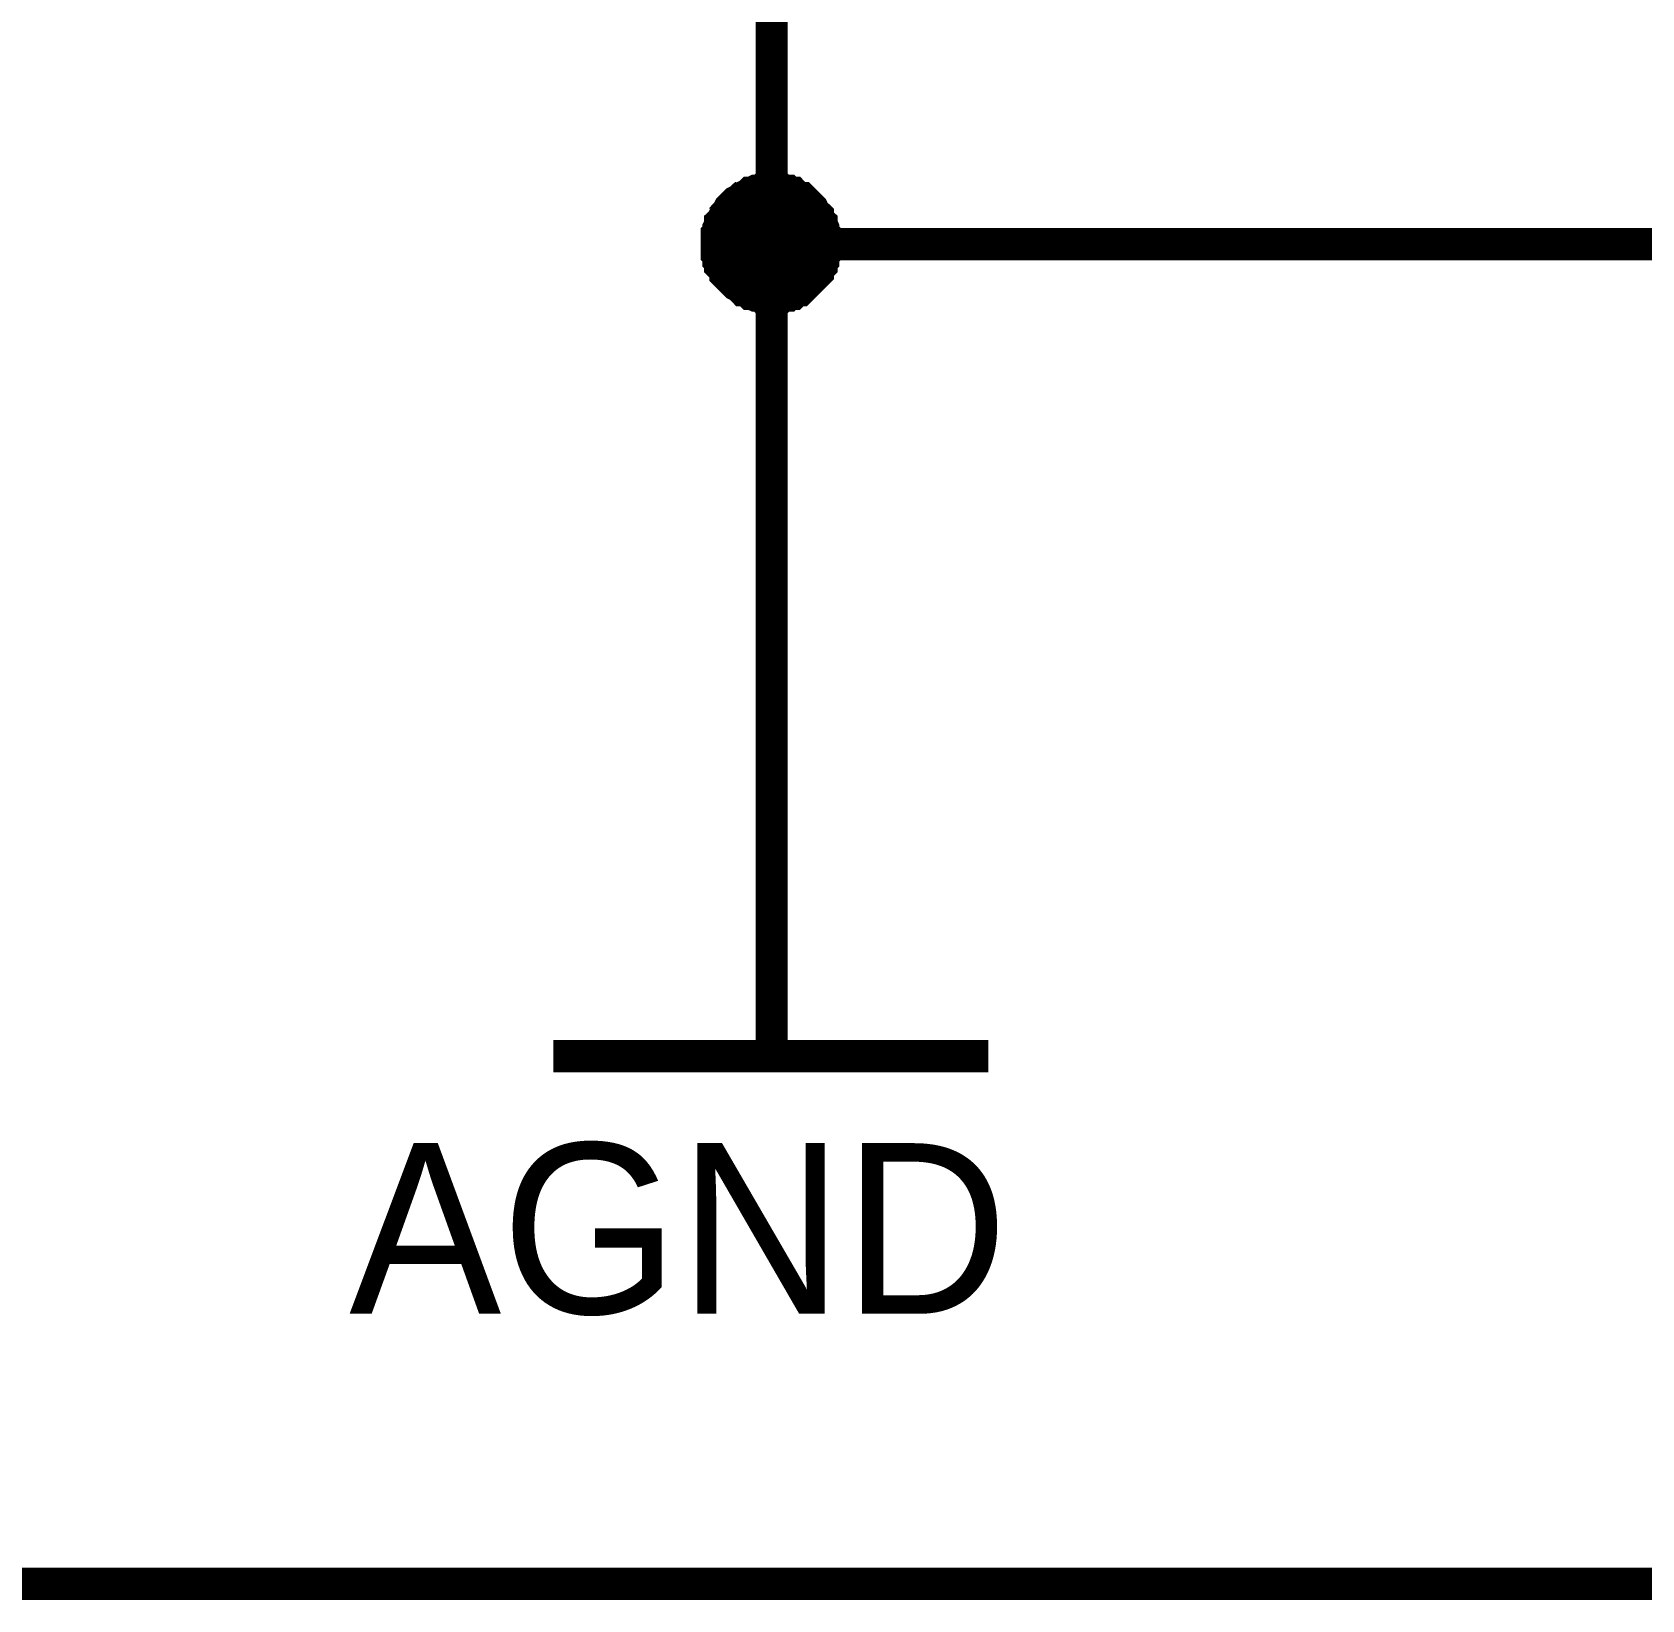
# Model space of a CAD drawing. Header units: millimetres. Extents: x 0 to 420, y 0 to 297.
# Drawn here: x 288.08 to 303.08, y 214.85 to 229.46 of the extents above; entities that cross this region are included whole.
import ezdxf

# ---------------------------------------------------------------- set-up
doc = ezdxf.new("R2010")
doc.units = ezdxf.units.MM
doc.layers.add('Sheet', color=255, linetype='Continuous')

msp = doc.modelspace()

# ---------------------------------------------------------------- linework, layer by layer
at = {"layer": 'Sheet'}
for points, const_width in [([(294.973, 229.986), (294.973, 227.486), (314.95, 227.486), (314.95, 231.245)], 0.3), ([(294.46, 227.486), (294.46, 227.519), (294.46, 227.536), (294.46, 227.569), (294.477, 227.585), (294.477, 227.618), (294.477, 227.635), (294.493, 227.668), (294.493, 227.685), (294.51, 227.701), (294.526, 227.734), (294.543, 227.751), (294.543, 227.767), (294.559, 227.784), (294.576, 227.817), (294.593, 227.834), (294.609, 227.85), (294.626, 227.867), (294.642, 227.883), (294.675, 227.9), (294.692, 227.916), (294.708, 227.916), (294.725, 227.933), (294.758, 227.949), (294.775, 227.966), (294.791, 227.966), (294.824, 227.983), (294.841, 227.983), (294.874, 227.983), (294.89, 227.999), (294.924, 227.999), (294.94, 227.999), (294.973, 227.999)], 0.3), ([(294.46, 227.486), (294.46, 227.519), (294.46, 227.536), (294.46, 227.569), (294.477, 227.585), (294.477, 227.618), (294.477, 227.635), (294.493, 227.668), (294.493, 227.685), (294.51, 227.701), (294.526, 227.734), (294.543, 227.751), (294.543, 227.767), (294.559, 227.784), (294.576, 227.817), (294.593, 227.834), (294.609, 227.85), (294.626, 227.867), (294.642, 227.883), (294.675, 227.9), (294.692, 227.916), (294.708, 227.916), (294.725, 227.933), (294.758, 227.949), (294.775, 227.966), (294.791, 227.966), (294.824, 227.983), (294.841, 227.983), (294.874, 227.983), (294.89, 227.999), (294.924, 227.999), (294.94, 227.999), (294.973, 227.999)], 0.3), ([(294.46, 227.486), (294.46, 227.519), (294.46, 227.536), (294.46, 227.569), (294.477, 227.585), (294.477, 227.618), (294.477, 227.635), (294.493, 227.668), (294.493, 227.685), (294.51, 227.701), (294.526, 227.734), (294.543, 227.751), (294.543, 227.767), (294.559, 227.784), (294.576, 227.817), (294.593, 227.834), (294.609, 227.85), (294.626, 227.867), (294.642, 227.883), (294.675, 227.9), (294.692, 227.916), (294.708, 227.916), (294.725, 227.933), (294.758, 227.949), (294.775, 227.966), (294.791, 227.966), (294.824, 227.983), (294.841, 227.983), (294.874, 227.983), (294.89, 227.999), (294.924, 227.999), (294.94, 227.999), (294.973, 227.999)], 0.3), ([(294.46, 227.486), (294.46, 227.519), (294.46, 227.536), (294.46, 227.569), (294.477, 227.585), (294.477, 227.618), (294.477, 227.635), (294.493, 227.668), (294.493, 227.685), (294.51, 227.701), (294.526, 227.734), (294.543, 227.751), (294.543, 227.767), (294.559, 227.784), (294.576, 227.817), (294.593, 227.834), (294.609, 227.85), (294.626, 227.867), (294.642, 227.883), (294.675, 227.9), (294.692, 227.916), (294.708, 227.916), (294.725, 227.933), (294.758, 227.949), (294.775, 227.966), (294.791, 227.966), (294.824, 227.983), (294.841, 227.983), (294.874, 227.983), (294.89, 227.999), (294.924, 227.999), (294.94, 227.999), (294.973, 227.999)], 0.3), ([(294.973, 227.999), (294.973, 227.999)], 0.3), ([(294.973, 227.999), (295.006, 227.999), (295.023, 227.999), (295.056, 227.999), (295.073, 227.983), (295.106, 227.983), (295.122, 227.983), (295.139, 227.966), (295.172, 227.966), (295.188, 227.949), (295.205, 227.933), (295.238, 227.916), (295.255, 227.916), (295.271, 227.9), (295.288, 227.883), (295.304, 227.867), (295.321, 227.85), (295.337, 227.834), (295.354, 227.817), (295.37, 227.784), (295.387, 227.767), (295.404, 227.751), (295.404, 227.734), (295.42, 227.701), (295.437, 227.685), (295.437, 227.668), (295.453, 227.635), (295.453, 227.618), (295.453, 227.585), (295.47, 227.569), (295.47, 227.536), (295.47, 227.519), (295.47, 227.486)], 0.3), ([(294.973, 227.999), (294.973, 227.999)], 0.3), ([(294.973, 227.999), (295.006, 227.999), (295.023, 227.999), (295.056, 227.999), (295.073, 227.983), (295.106, 227.983), (295.122, 227.983), (295.139, 227.966), (295.172, 227.966), (295.188, 227.949), (295.205, 227.933), (295.238, 227.916), (295.255, 227.916), (295.271, 227.9), (295.288, 227.883), (295.304, 227.867), (295.321, 227.85), (295.337, 227.834), (295.354, 227.817), (295.37, 227.784), (295.387, 227.767), (295.404, 227.751), (295.404, 227.734), (295.42, 227.701), (295.437, 227.685), (295.437, 227.668), (295.453, 227.635), (295.453, 227.618), (295.453, 227.585), (295.47, 227.569), (295.47, 227.536), (295.47, 227.519), (295.47, 227.486)], 0.3), ([(294.973, 227.999), (294.973, 227.999)], 0.3), ([(294.973, 227.999), (295.006, 227.999), (295.023, 227.999), (295.056, 227.999), (295.073, 227.983), (295.106, 227.983), (295.122, 227.983), (295.139, 227.966), (295.172, 227.966), (295.188, 227.949), (295.205, 227.933), (295.238, 227.916), (295.255, 227.916), (295.271, 227.9), (295.288, 227.883), (295.304, 227.867), (295.321, 227.85), (295.337, 227.834), (295.354, 227.817), (295.37, 227.784), (295.387, 227.767), (295.404, 227.751), (295.404, 227.734), (295.42, 227.701), (295.437, 227.685), (295.437, 227.668), (295.453, 227.635), (295.453, 227.618), (295.453, 227.585), (295.47, 227.569), (295.47, 227.536), (295.47, 227.519), (295.47, 227.486)], 0.3), ([(294.973, 227.999), (294.973, 227.999)], 0.3), ([(294.973, 227.999), (295.006, 227.999), (295.023, 227.999), (295.056, 227.999), (295.073, 227.983), (295.106, 227.983), (295.122, 227.983), (295.139, 227.966), (295.172, 227.966), (295.188, 227.949), (295.205, 227.933), (295.238, 227.916), (295.255, 227.916), (295.271, 227.9), (295.288, 227.883), (295.304, 227.867), (295.321, 227.85), (295.337, 227.834), (295.354, 227.817), (295.37, 227.784), (295.387, 227.767), (295.404, 227.751), (295.404, 227.734), (295.42, 227.701), (295.437, 227.685), (295.437, 227.668), (295.453, 227.635), (295.453, 227.618), (295.453, 227.585), (295.47, 227.569), (295.47, 227.536), (295.47, 227.519), (295.47, 227.486)], 0.3), ([(294.46, 227.486), (294.46, 227.519), (294.46, 227.536), (294.46, 227.569), (294.477, 227.585), (294.477, 227.618), (294.477, 227.635), (294.493, 227.668), (294.493, 227.685), (294.51, 227.701), (294.526, 227.734), (294.543, 227.751), (294.543, 227.767), (294.559, 227.784), (294.576, 227.817), (294.593, 227.834), (294.609, 227.85), (294.626, 227.867), (294.642, 227.883), (294.675, 227.9), (294.692, 227.916), (294.708, 227.916), (294.725, 227.933), (294.758, 227.949), (294.775, 227.966), (294.791, 227.966), (294.824, 227.983), (294.841, 227.983), (294.874, 227.983), (294.89, 227.999), (294.924, 227.999), (294.94, 227.999), (294.973, 227.999)], 0.0991), ([(294.46, 227.486), (294.46, 227.519), (294.46, 227.536), (294.46, 227.569), (294.477, 227.585), (294.477, 227.618), (294.477, 227.635), (294.493, 227.668), (294.493, 227.685), (294.51, 227.701), (294.526, 227.734), (294.543, 227.751), (294.543, 227.767), (294.559, 227.784), (294.576, 227.817), (294.593, 227.834), (294.609, 227.85), (294.626, 227.867), (294.642, 227.883), (294.675, 227.9), (294.692, 227.916), (294.708, 227.916), (294.725, 227.933), (294.758, 227.949), (294.775, 227.966), (294.791, 227.966), (294.824, 227.983), (294.841, 227.983), (294.874, 227.983), (294.89, 227.999), (294.924, 227.999), (294.94, 227.999), (294.973, 227.999)], 0.0991), ([(294.46, 227.486), (294.46, 227.519), (294.46, 227.536), (294.46, 227.569), (294.477, 227.585), (294.477, 227.618), (294.477, 227.635), (294.493, 227.668), (294.493, 227.685), (294.51, 227.701), (294.526, 227.734), (294.543, 227.751), (294.543, 227.767), (294.559, 227.784), (294.576, 227.817), (294.593, 227.834), (294.609, 227.85), (294.626, 227.867), (294.642, 227.883), (294.675, 227.9), (294.692, 227.916), (294.708, 227.916), (294.725, 227.933), (294.758, 227.949), (294.775, 227.966), (294.791, 227.966), (294.824, 227.983), (294.841, 227.983), (294.874, 227.983), (294.89, 227.999), (294.924, 227.999), (294.94, 227.999), (294.973, 227.999)], 0.0991), ([(294.46, 227.486), (294.46, 227.519), (294.46, 227.536), (294.46, 227.569), (294.477, 227.585), (294.477, 227.618), (294.477, 227.635), (294.493, 227.668), (294.493, 227.685), (294.51, 227.701), (294.526, 227.734), (294.543, 227.751), (294.543, 227.767), (294.559, 227.784), (294.576, 227.817), (294.593, 227.834), (294.609, 227.85), (294.626, 227.867), (294.642, 227.883), (294.675, 227.9), (294.692, 227.916), (294.708, 227.916), (294.725, 227.933), (294.758, 227.949), (294.775, 227.966), (294.791, 227.966), (294.824, 227.983), (294.841, 227.983), (294.874, 227.983), (294.89, 227.999), (294.924, 227.999), (294.94, 227.999), (294.973, 227.999)], 0.0991), ([(294.973, 227.999), (294.973, 227.999)], 0.0991), ([(294.973, 227.999), (295.006, 227.999), (295.023, 227.999), (295.056, 227.999), (295.073, 227.983), (295.106, 227.983), (295.122, 227.983), (295.139, 227.966), (295.172, 227.966), (295.188, 227.949), (295.205, 227.933), (295.238, 227.916), (295.255, 227.916), (295.271, 227.9), (295.288, 227.883), (295.304, 227.867), (295.321, 227.85), (295.337, 227.834), (295.354, 227.817), (295.37, 227.784), (295.387, 227.767), (295.404, 227.751), (295.404, 227.734), (295.42, 227.701), (295.437, 227.685), (295.437, 227.668), (295.453, 227.635), (295.453, 227.618), (295.453, 227.585), (295.47, 227.569), (295.47, 227.536), (295.47, 227.519), (295.47, 227.486)], 0.0991), ([(294.973, 227.999), (294.973, 227.999)], 0.0991), ([(294.973, 227.999), (295.006, 227.999), (295.023, 227.999), (295.056, 227.999), (295.073, 227.983), (295.106, 227.983), (295.122, 227.983), (295.139, 227.966), (295.172, 227.966), (295.188, 227.949), (295.205, 227.933), (295.238, 227.916), (295.255, 227.916), (295.271, 227.9), (295.288, 227.883), (295.304, 227.867), (295.321, 227.85), (295.337, 227.834), (295.354, 227.817), (295.37, 227.784), (295.387, 227.767), (295.404, 227.751), (295.404, 227.734), (295.42, 227.701), (295.437, 227.685), (295.437, 227.668), (295.453, 227.635), (295.453, 227.618), (295.453, 227.585), (295.47, 227.569), (295.47, 227.536), (295.47, 227.519), (295.47, 227.486)], 0.0991), ([(294.973, 227.999), (294.973, 227.999)], 0.0991), ([(294.973, 227.999), (295.006, 227.999), (295.023, 227.999), (295.056, 227.999), (295.073, 227.983), (295.106, 227.983), (295.122, 227.983), (295.139, 227.966), (295.172, 227.966), (295.188, 227.949), (295.205, 227.933), (295.238, 227.916), (295.255, 227.916), (295.271, 227.9), (295.288, 227.883), (295.304, 227.867), (295.321, 227.85), (295.337, 227.834), (295.354, 227.817), (295.37, 227.784), (295.387, 227.767), (295.404, 227.751), (295.404, 227.734), (295.42, 227.701), (295.437, 227.685), (295.437, 227.668), (295.453, 227.635), (295.453, 227.618), (295.453, 227.585), (295.47, 227.569), (295.47, 227.536), (295.47, 227.519), (295.47, 227.486)], 0.0991), ([(294.973, 227.999), (294.973, 227.999)], 0.0991), ([(294.973, 227.999), (295.006, 227.999), (295.023, 227.999), (295.056, 227.999), (295.073, 227.983), (295.106, 227.983), (295.122, 227.983), (295.139, 227.966), (295.172, 227.966), (295.188, 227.949), (295.205, 227.933), (295.238, 227.916), (295.255, 227.916), (295.271, 227.9), (295.288, 227.883), (295.304, 227.867), (295.321, 227.85), (295.337, 227.834), (295.354, 227.817), (295.37, 227.784), (295.387, 227.767), (295.404, 227.751), (295.404, 227.734), (295.42, 227.701), (295.437, 227.685), (295.437, 227.668), (295.453, 227.635), (295.453, 227.618), (295.453, 227.585), (295.47, 227.569), (295.47, 227.536), (295.47, 227.519), (295.47, 227.486)], 0.0991), ([(294.973, 226.989), (294.94, 226.989), (294.924, 226.989), (294.89, 226.989), (294.874, 227.006), (294.841, 227.006), (294.824, 227.006), (294.791, 227.022), (294.775, 227.022), (294.758, 227.039), (294.725, 227.055), (294.708, 227.055), (294.692, 227.072), (294.675, 227.088), (294.642, 227.105), (294.626, 227.122), (294.609, 227.138), (294.593, 227.155), (294.576, 227.171), (294.559, 227.188), (294.543, 227.204), (294.543, 227.221), (294.526, 227.254), (294.51, 227.271), (294.493, 227.287), (294.493, 227.32), (294.477, 227.337), (294.477, 227.353), (294.477, 227.386), (294.46, 227.403), (294.46, 227.436), (294.46, 227.453), (294.46, 227.486)], 0.3), ([(294.46, 227.486), (294.46, 227.486)], 0.3), ([(294.973, 226.989), (294.94, 226.989), (294.924, 226.989), (294.89, 226.989), (294.874, 227.006), (294.841, 227.006), (294.824, 227.006), (294.791, 227.022), (294.775, 227.022), (294.758, 227.039), (294.725, 227.055), (294.708, 227.055), (294.692, 227.072), (294.675, 227.088), (294.642, 227.105), (294.626, 227.122), (294.609, 227.138), (294.593, 227.155), (294.576, 227.171), (294.559, 227.188), (294.543, 227.204), (294.543, 227.221), (294.526, 227.254), (294.51, 227.271), (294.493, 227.287), (294.493, 227.32), (294.477, 227.337), (294.477, 227.353), (294.477, 227.386), (294.46, 227.403), (294.46, 227.436), (294.46, 227.453), (294.46, 227.486)], 0.3), ([(294.46, 227.486), (294.46, 227.486)], 0.3), ([(294.973, 226.989), (294.94, 226.989), (294.924, 226.989), (294.89, 226.989), (294.874, 227.006), (294.841, 227.006), (294.824, 227.006), (294.791, 227.022), (294.775, 227.022), (294.758, 227.039), (294.725, 227.055), (294.708, 227.055), (294.692, 227.072), (294.675, 227.088), (294.642, 227.105), (294.626, 227.122), (294.609, 227.138), (294.593, 227.155), (294.576, 227.171), (294.559, 227.188), (294.543, 227.204), (294.543, 227.221), (294.526, 227.254), (294.51, 227.271), (294.493, 227.287), (294.493, 227.32), (294.477, 227.337), (294.477, 227.353), (294.477, 227.386), (294.46, 227.403), (294.46, 227.436), (294.46, 227.453), (294.46, 227.486)], 0.3), ([(294.46, 227.486), (294.46, 227.486)], 0.3), ([(294.973, 226.989), (294.94, 226.989), (294.924, 226.989), (294.89, 226.989), (294.874, 227.006), (294.841, 227.006), (294.824, 227.006), (294.791, 227.022), (294.775, 227.022), (294.758, 227.039), (294.725, 227.055), (294.708, 227.055), (294.692, 227.072), (294.675, 227.088), (294.642, 227.105), (294.626, 227.122), (294.609, 227.138), (294.593, 227.155), (294.576, 227.171), (294.559, 227.188), (294.543, 227.204), (294.543, 227.221), (294.526, 227.254), (294.51, 227.271), (294.493, 227.287), (294.493, 227.32), (294.477, 227.337), (294.477, 227.353), (294.477, 227.386), (294.46, 227.403), (294.46, 227.436), (294.46, 227.453), (294.46, 227.486)], 0.3), ([(294.46, 227.486), (294.46, 227.486)], 0.3), ([(294.973, 226.989), (294.94, 226.989), (294.924, 226.989), (294.89, 226.989), (294.874, 227.006), (294.841, 227.006), (294.824, 227.006), (294.791, 227.022), (294.775, 227.022), (294.758, 227.039), (294.725, 227.055), (294.708, 227.055), (294.692, 227.072), (294.675, 227.088), (294.642, 227.105), (294.626, 227.122), (294.609, 227.138), (294.593, 227.155), (294.576, 227.171), (294.559, 227.188), (294.543, 227.204), (294.543, 227.221), (294.526, 227.254), (294.51, 227.271), (294.493, 227.287), (294.493, 227.32), (294.477, 227.337), (294.477, 227.353), (294.477, 227.386), (294.46, 227.403), (294.46, 227.436), (294.46, 227.453), (294.46, 227.486)], 0.0991), ([(294.46, 227.486), (294.46, 227.486)], 0.0991), ([(294.973, 226.989), (294.94, 226.989), (294.924, 226.989), (294.89, 226.989), (294.874, 227.006), (294.841, 227.006), (294.824, 227.006), (294.791, 227.022), (294.775, 227.022), (294.758, 227.039), (294.725, 227.055), (294.708, 227.055), (294.692, 227.072), (294.675, 227.088), (294.642, 227.105), (294.626, 227.122), (294.609, 227.138), (294.593, 227.155), (294.576, 227.171), (294.559, 227.188), (294.543, 227.204), (294.543, 227.221), (294.526, 227.254), (294.51, 227.271), (294.493, 227.287), (294.493, 227.32), (294.477, 227.337), (294.477, 227.353), (294.477, 227.386), (294.46, 227.403), (294.46, 227.436), (294.46, 227.453), (294.46, 227.486)], 0.0991), ([(294.46, 227.486), (294.46, 227.486)], 0.0991), ([(294.973, 226.989), (294.94, 226.989), (294.924, 226.989), (294.89, 226.989), (294.874, 227.006), (294.841, 227.006), (294.824, 227.006), (294.791, 227.022), (294.775, 227.022), (294.758, 227.039), (294.725, 227.055), (294.708, 227.055), (294.692, 227.072), (294.675, 227.088), (294.642, 227.105), (294.626, 227.122), (294.609, 227.138), (294.593, 227.155), (294.576, 227.171), (294.559, 227.188), (294.543, 227.204), (294.543, 227.221), (294.526, 227.254), (294.51, 227.271), (294.493, 227.287), (294.493, 227.32), (294.477, 227.337), (294.477, 227.353), (294.477, 227.386), (294.46, 227.403), (294.46, 227.436), (294.46, 227.453), (294.46, 227.486)], 0.0991), ([(294.46, 227.486), (294.46, 227.486)], 0.0991), ([(294.973, 226.989), (294.94, 226.989), (294.924, 226.989), (294.89, 226.989), (294.874, 227.006), (294.841, 227.006), (294.824, 227.006), (294.791, 227.022), (294.775, 227.022), (294.758, 227.039), (294.725, 227.055), (294.708, 227.055), (294.692, 227.072), (294.675, 227.088), (294.642, 227.105), (294.626, 227.122), (294.609, 227.138), (294.593, 227.155), (294.576, 227.171), (294.559, 227.188), (294.543, 227.204), (294.543, 227.221), (294.526, 227.254), (294.51, 227.271), (294.493, 227.287), (294.493, 227.32), (294.477, 227.337), (294.477, 227.353), (294.477, 227.386), (294.46, 227.403), (294.46, 227.436), (294.46, 227.453), (294.46, 227.486)], 0.0991), ([(294.46, 227.486), (294.46, 227.486)], 0.0991), ([(295.47, 227.486), (295.47, 227.453), (295.47, 227.436), (295.47, 227.403), (295.453, 227.386), (295.453, 227.353), (295.453, 227.337), (295.437, 227.32), (295.437, 227.287), (295.42, 227.271), (295.404, 227.254), (295.404, 227.221), (295.387, 227.204), (295.37, 227.188), (295.354, 227.171), (295.337, 227.155), (295.321, 227.138), (295.304, 227.122), (295.288, 227.105), (295.271, 227.088), (295.255, 227.072), (295.238, 227.055), (295.205, 227.055), (295.188, 227.039), (295.172, 227.022), (295.139, 227.022), (295.122, 227.006), (295.106, 227.006), (295.073, 227.006), (295.056, 226.989), (295.023, 226.989), (295.006, 226.989), (294.973, 226.989)], 0.3), ([(294.973, 227.486), (294.973, 224.985)], 0.3), ([(295.47, 227.486), (295.47, 227.453), (295.47, 227.436), (295.47, 227.403), (295.453, 227.386), (295.453, 227.353), (295.453, 227.337), (295.437, 227.32), (295.437, 227.287), (295.42, 227.271), (295.404, 227.254), (295.404, 227.221), (295.387, 227.204), (295.37, 227.188), (295.354, 227.171), (295.337, 227.155), (295.321, 227.138), (295.304, 227.122), (295.288, 227.105), (295.271, 227.088), (295.255, 227.072), (295.238, 227.055), (295.205, 227.055), (295.188, 227.039), (295.172, 227.022), (295.139, 227.022), (295.122, 227.006), (295.106, 227.006), (295.073, 227.006), (295.056, 226.989), (295.023, 226.989), (295.006, 226.989), (294.973, 226.989)], 0.3), ([(295.47, 227.486), (295.47, 227.453), (295.47, 227.436), (295.47, 227.403), (295.453, 227.386), (295.453, 227.353), (295.453, 227.337), (295.437, 227.32), (295.437, 227.287), (295.42, 227.271), (295.404, 227.254), (295.404, 227.221), (295.387, 227.204), (295.37, 227.188), (295.354, 227.171), (295.337, 227.155), (295.321, 227.138), (295.304, 227.122), (295.288, 227.105), (295.271, 227.088), (295.255, 227.072), (295.238, 227.055), (295.205, 227.055), (295.188, 227.039), (295.172, 227.022), (295.139, 227.022), (295.122, 227.006), (295.106, 227.006), (295.073, 227.006), (295.056, 226.989), (295.023, 226.989), (295.006, 226.989), (294.973, 226.989)], 0.3), ([(295.47, 227.486), (295.47, 227.453), (295.47, 227.436), (295.47, 227.403), (295.453, 227.386), (295.453, 227.353), (295.453, 227.337), (295.437, 227.32), (295.437, 227.287), (295.42, 227.271), (295.404, 227.254), (295.404, 227.221), (295.387, 227.204), (295.37, 227.188), (295.354, 227.171), (295.337, 227.155), (295.321, 227.138), (295.304, 227.122), (295.288, 227.105), (295.271, 227.088), (295.255, 227.072), (295.238, 227.055), (295.205, 227.055), (295.188, 227.039), (295.172, 227.022), (295.139, 227.022), (295.122, 227.006), (295.106, 227.006), (295.073, 227.006), (295.056, 226.989), (295.023, 226.989), (295.006, 226.989), (294.973, 226.989)], 0.3), ([(295.47, 227.486), (295.47, 227.453), (295.47, 227.436), (295.47, 227.403), (295.453, 227.386), (295.453, 227.353), (295.453, 227.337), (295.437, 227.32), (295.437, 227.287), (295.42, 227.271), (295.404, 227.254), (295.404, 227.221), (295.387, 227.204), (295.37, 227.188), (295.354, 227.171), (295.337, 227.155), (295.321, 227.138), (295.304, 227.122), (295.288, 227.105), (295.271, 227.088), (295.255, 227.072), (295.238, 227.055), (295.205, 227.055), (295.188, 227.039), (295.172, 227.022), (295.139, 227.022), (295.122, 227.006), (295.106, 227.006), (295.073, 227.006), (295.056, 226.989), (295.023, 226.989), (295.006, 226.989), (294.973, 226.989)], 0.0991), ([(295.47, 227.486), (295.47, 227.453), (295.47, 227.436), (295.47, 227.403), (295.453, 227.386), (295.453, 227.353), (295.453, 227.337), (295.437, 227.32), (295.437, 227.287), (295.42, 227.271), (295.404, 227.254), (295.404, 227.221), (295.387, 227.204), (295.37, 227.188), (295.354, 227.171), (295.337, 227.155), (295.321, 227.138), (295.304, 227.122), (295.288, 227.105), (295.271, 227.088), (295.255, 227.072), (295.238, 227.055), (295.205, 227.055), (295.188, 227.039), (295.172, 227.022), (295.139, 227.022), (295.122, 227.006), (295.106, 227.006), (295.073, 227.006), (295.056, 226.989), (295.023, 226.989), (295.006, 226.989), (294.973, 226.989)], 0.0991), ([(295.47, 227.486), (295.47, 227.453), (295.47, 227.436), (295.47, 227.403), (295.453, 227.386), (295.453, 227.353), (295.453, 227.337), (295.437, 227.32), (295.437, 227.287), (295.42, 227.271), (295.404, 227.254), (295.404, 227.221), (295.387, 227.204), (295.37, 227.188), (295.354, 227.171), (295.337, 227.155), (295.321, 227.138), (295.304, 227.122), (295.288, 227.105), (295.271, 227.088), (295.255, 227.072), (295.238, 227.055), (295.205, 227.055), (295.188, 227.039), (295.172, 227.022), (295.139, 227.022), (295.122, 227.006), (295.106, 227.006), (295.073, 227.006), (295.056, 226.989), (295.023, 226.989), (295.006, 226.989), (294.973, 226.989)], 0.0991), ([(295.47, 227.486), (295.47, 227.453), (295.47, 227.436), (295.47, 227.403), (295.453, 227.386), (295.453, 227.353), (295.453, 227.337), (295.437, 227.32), (295.437, 227.287), (295.42, 227.271), (295.404, 227.254), (295.404, 227.221), (295.387, 227.204), (295.37, 227.188), (295.354, 227.171), (295.337, 227.155), (295.321, 227.138), (295.304, 227.122), (295.288, 227.105), (295.271, 227.088), (295.255, 227.072), (295.238, 227.055), (295.205, 227.055), (295.188, 227.039), (295.172, 227.022), (295.139, 227.022), (295.122, 227.006), (295.106, 227.006), (295.073, 227.006), (295.056, 226.989), (295.023, 226.989), (295.006, 226.989), (294.973, 226.989)], 0.0991), ([(295.47, 227.486), (295.47, 227.486), (295.47, 227.486), (295.47, 227.486), (295.47, 227.486), (295.47, 227.486), (295.47, 227.486), (295.47, 227.486), (295.47, 227.486), (295.47, 227.486), (295.47, 227.486), (295.47, 227.486), (295.47, 227.486), (295.47, 227.486), (295.47, 227.486), (295.47, 227.486), (295.47, 227.486), (295.47, 227.486), (295.47, 227.486), (295.47, 227.486), (295.47, 227.486), (295.47, 227.486), (295.47, 227.486), (295.47, 227.486), (295.47, 227.486), (295.47, 227.486), (295.47, 227.486), (295.47, 227.486), (295.47, 227.486), (295.47, 227.486), (295.47, 227.486), (295.47, 227.486), (295.47, 227.486)], 0.3), ([(295.47, 227.486), (295.47, 227.486)], 0.3), ([(295.47, 227.486), (295.47, 227.486), (295.47, 227.486), (295.47, 227.486), (295.47, 227.486), (295.47, 227.486), (295.47, 227.486), (295.47, 227.486), (295.47, 227.486), (295.47, 227.486), (295.47, 227.486), (295.47, 227.486), (295.47, 227.486), (295.47, 227.486), (295.47, 227.486), (295.47, 227.486), (295.47, 227.486), (295.47, 227.486), (295.47, 227.486), (295.47, 227.486), (295.47, 227.486), (295.47, 227.486), (295.47, 227.486), (295.47, 227.486), (295.47, 227.486), (295.47, 227.486), (295.47, 227.486), (295.47, 227.486), (295.47, 227.486), (295.47, 227.486), (295.47, 227.486), (295.47, 227.486), (295.47, 227.486)], 0.3), ([(295.47, 227.486), (295.47, 227.486)], 0.3), ([(295.47, 227.486), (295.47, 227.486), (295.47, 227.486), (295.47, 227.486), (295.47, 227.486), (295.47, 227.486), (295.47, 227.486), (295.47, 227.486), (295.47, 227.486), (295.47, 227.486), (295.47, 227.486), (295.47, 227.486), (295.47, 227.486), (295.47, 227.486), (295.47, 227.486), (295.47, 227.486), (295.47, 227.486), (295.47, 227.486), (295.47, 227.486), (295.47, 227.486), (295.47, 227.486), (295.47, 227.486), (295.47, 227.486), (295.47, 227.486), (295.47, 227.486), (295.47, 227.486), (295.47, 227.486), (295.47, 227.486), (295.47, 227.486), (295.47, 227.486), (295.47, 227.486), (295.47, 227.486), (295.47, 227.486)], 0.3), ([(295.47, 227.486), (295.47, 227.486)], 0.3), ([(295.47, 227.486), (295.47, 227.486), (295.47, 227.486), (295.47, 227.486), (295.47, 227.486), (295.47, 227.486), (295.47, 227.486), (295.47, 227.486), (295.47, 227.486), (295.47, 227.486), (295.47, 227.486), (295.47, 227.486), (295.47, 227.486), (295.47, 227.486), (295.47, 227.486), (295.47, 227.486), (295.47, 227.486), (295.47, 227.486), (295.47, 227.486), (295.47, 227.486), (295.47, 227.486), (295.47, 227.486), (295.47, 227.486), (295.47, 227.486), (295.47, 227.486), (295.47, 227.486), (295.47, 227.486), (295.47, 227.486), (295.47, 227.486), (295.47, 227.486), (295.47, 227.486), (295.47, 227.486), (295.47, 227.486)], 0.3), ([(295.47, 227.486), (295.47, 227.486)], 0.3), ([(295.47, 227.486), (295.47, 227.486), (295.47, 227.486), (295.47, 227.486), (295.47, 227.486), (295.47, 227.486), (295.47, 227.486), (295.47, 227.486), (295.47, 227.486), (295.47, 227.486), (295.47, 227.486), (295.47, 227.486), (295.47, 227.486), (295.47, 227.486), (295.47, 227.486), (295.47, 227.486), (295.47, 227.486), (295.47, 227.486), (295.47, 227.486), (295.47, 227.486), (295.47, 227.486), (295.47, 227.486), (295.47, 227.486), (295.47, 227.486), (295.47, 227.486), (295.47, 227.486), (295.47, 227.486), (295.47, 227.486), (295.47, 227.486), (295.47, 227.486), (295.47, 227.486), (295.47, 227.486), (295.47, 227.486)], 0.0991), ([(295.47, 227.486), (295.47, 227.486)], 0.0991), ([(295.47, 227.486), (295.47, 227.486), (295.47, 227.486), (295.47, 227.486), (295.47, 227.486), (295.47, 227.486), (295.47, 227.486), (295.47, 227.486), (295.47, 227.486), (295.47, 227.486), (295.47, 227.486), (295.47, 227.486), (295.47, 227.486), (295.47, 227.486), (295.47, 227.486), (295.47, 227.486), (295.47, 227.486), (295.47, 227.486), (295.47, 227.486), (295.47, 227.486), (295.47, 227.486), (295.47, 227.486), (295.47, 227.486), (295.47, 227.486), (295.47, 227.486), (295.47, 227.486), (295.47, 227.486), (295.47, 227.486), (295.47, 227.486), (295.47, 227.486), (295.47, 227.486), (295.47, 227.486), (295.47, 227.486)], 0.0991), ([(295.47, 227.486), (295.47, 227.486)], 0.0991), ([(295.47, 227.486), (295.47, 227.486), (295.47, 227.486), (295.47, 227.486), (295.47, 227.486), (295.47, 227.486), (295.47, 227.486), (295.47, 227.486), (295.47, 227.486), (295.47, 227.486), (295.47, 227.486), (295.47, 227.486), (295.47, 227.486), (295.47, 227.486), (295.47, 227.486), (295.47, 227.486), (295.47, 227.486), (295.47, 227.486), (295.47, 227.486), (295.47, 227.486), (295.47, 227.486), (295.47, 227.486), (295.47, 227.486), (295.47, 227.486), (295.47, 227.486), (295.47, 227.486), (295.47, 227.486), (295.47, 227.486), (295.47, 227.486), (295.47, 227.486), (295.47, 227.486), (295.47, 227.486), (295.47, 227.486)], 0.0991), ([(295.47, 227.486), (295.47, 227.486)], 0.0991), ([(295.47, 227.486), (295.47, 227.486), (295.47, 227.486), (295.47, 227.486), (295.47, 227.486), (295.47, 227.486), (295.47, 227.486), (295.47, 227.486), (295.47, 227.486), (295.47, 227.486), (295.47, 227.486), (295.47, 227.486), (295.47, 227.486), (295.47, 227.486), (295.47, 227.486), (295.47, 227.486), (295.47, 227.486), (295.47, 227.486), (295.47, 227.486), (295.47, 227.486), (295.47, 227.486), (295.47, 227.486), (295.47, 227.486), (295.47, 227.486), (295.47, 227.486), (295.47, 227.486), (295.47, 227.486), (295.47, 227.486), (295.47, 227.486), (295.47, 227.486), (295.47, 227.486), (295.47, 227.486), (295.47, 227.486)], 0.0991), ([(295.47, 227.486), (295.47, 227.486)], 0.0991), ([(294.973, 224.985), (294.973, 219.918)], 0.3), ([(292.937, 219.918), (296.992, 219.918)], 0.3), ([(177.527, 215), (200.02, 215), (274.98, 215), (284.976, 215), (332.445, 215)], 0.3)]:
    msp.add_lwpolyline(points, dxfattribs=dict(at, const_width=const_width))
at = {"layer": 'Sheet', "const_width": 0.508}
msp.add_lwpolyline([(294.746, 227.5, 1), (295.254, 227.5, 1)], format="xyb", close=True, dxfattribs=at)

# ---------------------------------------------------------------- texts
at = {"layer": 'Sheet'}
msp.add_text('AGND', height=1.5897, dxfattribs=at).set_placement((291.034, 217.517))

doc.saveas('drawing.dxf')
